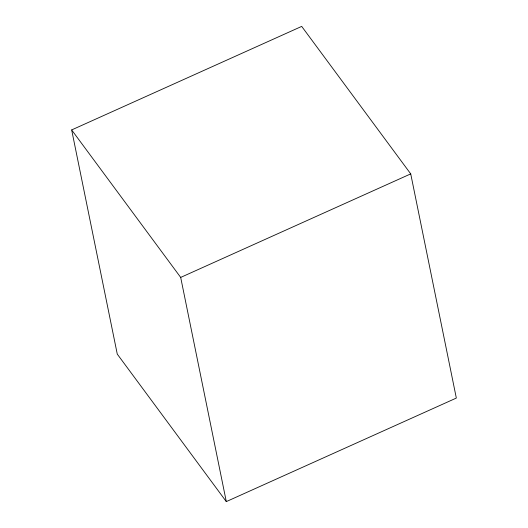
<?xml version="1.0" encoding="UTF-8"?>
<svg xmlns="http://www.w3.org/2000/svg" width="528" height="528" viewBox="0 0 528 528"><rect width="100%" height="100%" fill="white"/><g stroke="black" fill="none" stroke-linecap="round" stroke-linejoin="round"><path stroke-width="0.79" d="M71.663 129.934L301.699 26.4L410.725 173.884L456.337 398.066L226.301 501.6L117.275 354.116L71.663 129.934L180.688 277.418L226.301 501.6M180.688 277.418L410.725 173.884"/></g></svg>
